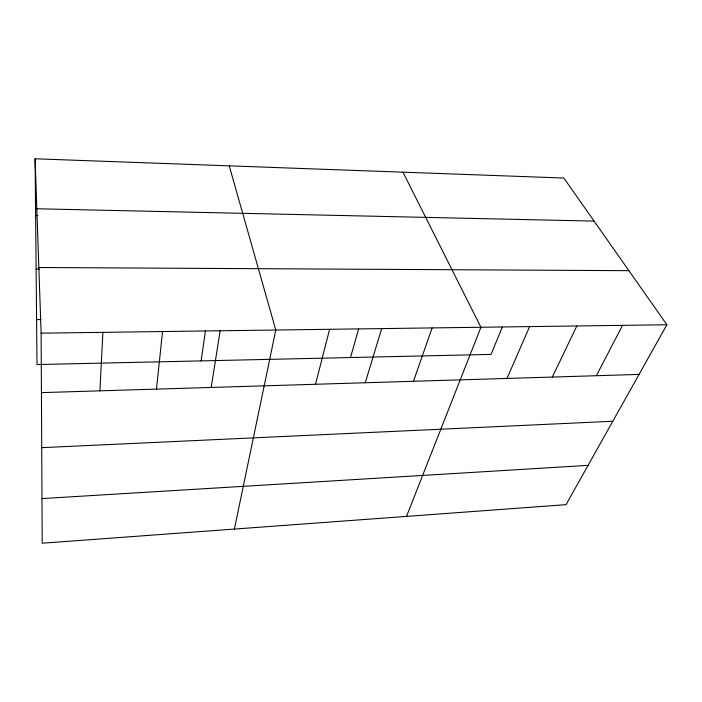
<?xml version="1.0" encoding="UTF-8"?>
<svg xmlns="http://www.w3.org/2000/svg" width="702" height="702" viewBox="0 0 702 702"><rect width="100%" height="100%" fill="white"/><g stroke="black" fill="none" stroke-linecap="round" stroke-linejoin="round"><path stroke-width="1.05" d="M99.912 390.838L102.896 332.344M156.476 389.11L162.531 331.546M201.114 360.889L205.502 330.475M211.205 387.443L220.13 330.774M234.389 529.071L275.789 330.019L229.238 165.856M315.505 384.266L329.615 329.299M350.509 357.546L358.582 329.036M365.242 382.748L381.695 328.597M413.46 381.283L432.099 327.922M406.519 516.4L480.923 327.264L402.957 172.183M502.316 327.106L491.049 354.396L37.004 364.566L35.1 158.784L563.829 178.036L666.9 324.763L566.04 504.659L42.217 543.216L41.12 333.178L35.1 158.784M506.984 378.431L529.641 326.605M552.334 377.053L576.833 325.974M596.34 375.71L622.56 325.359M41.98 498.587L588.065 465.373M41.716 447.665L612.802 421.261M41.427 392.62L639.066 374.412M41.12 333.178L666.9 324.763M36.583 319.603L40.909 319.559M38.847 267.515L628.904 270.674M36.118 269.12L39.347 269.129M35.627 215.532L37.776 215.575M36.82 208.766L594.076 221.104"/></g></svg>
